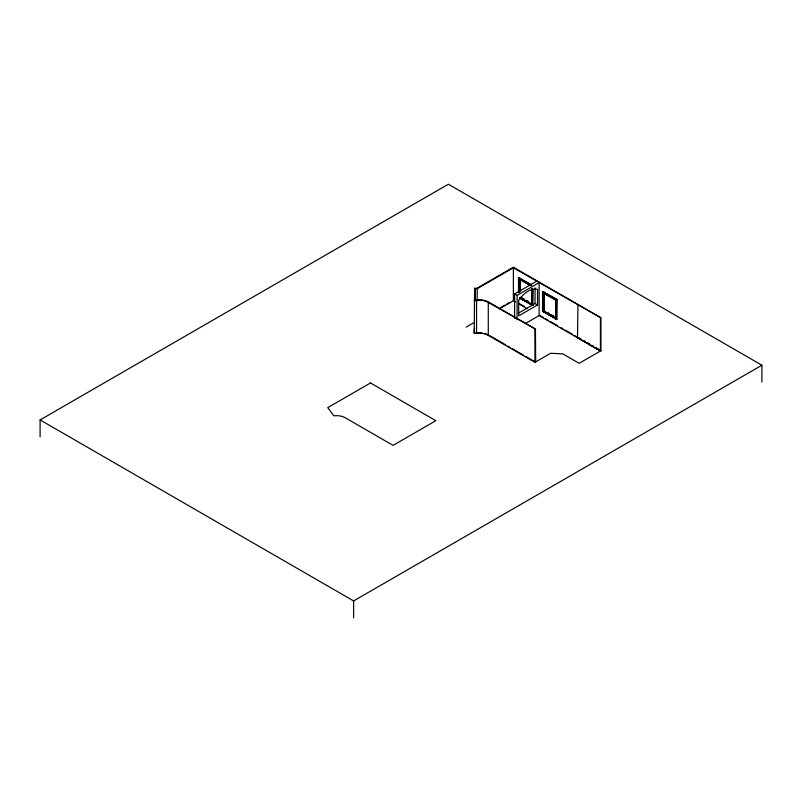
<?xml version="1.0" encoding="UTF-8"?>
<svg xmlns="http://www.w3.org/2000/svg" width="802" height="802" viewBox="0 0 802 802"><rect width="100%" height="100%" fill="white"/><g stroke="black" fill="none" stroke-linecap="round" stroke-linejoin="round"><path stroke-width="1.2" d="M600.909 317.782L600.909 350.745L579.144 363.316L562.884 353.923L550.683 353.241L534.964 362.314L488.278 335.366A13.233 7.639 0 0 0 476.548 333.251L474.213 333.221L474.604 288.259L476.929 288.279L513.38 267.236L600.909 317.782L513.38 267.778L477.2 288.67L475.255 288.65L474.894 299.888L474.213 300.269L476.548 300.289A13.233 7.639 0 0 1 488.278 302.404L535.435 329.081L535.696 361.902M474.373 328.419L474.213 333.221L474.894 332.85M40.1 436.779L40.1 419.927L448.378 184.209L761.9 365.221L761.9 382.073M518.553 292.63L518.483 277.612L530.884 284.479M530.202 284.83L518.553 278.474L530.914 285.612M514.613 318.344L514.613 293.923L536.638 281.211M514.613 293.923L517.089 295.367L539.124 282.645L539.124 315.607L600.447 351.005M466.152 327.116L473.401 322.925M500.518 307.627L504.799 305.151M506.944 303.908L509.09 302.675M499.546 308.73L513.38 300.74L515.496 301.963M542.523 291.497L556.949 299.527L556.688 319.447L542.523 311.266L542.523 291.497L556.949 299.527M556.307 299.898L542.593 292.359L556.297 299.898L556.297 318.775L542.593 311.226M532.909 289.352L532.648 305.572L519.495 297.973L532.257 304.89L532.257 289.562M518.293 313.231L535.054 303.557L537.541 304.991L537.541 289.332A22.506 12.992 -60 0 0 518.683 300.219L518.683 315.878L537.541 304.991M542.523 311.266L544.027 310.394L544.027 292.088M525.49 323.477L539.124 315.607M577.971 304.529L577.5 337.762M577.37 337.832L577.971 337.492L581.099 339.296L577.971 337.492M40.1 419.927L353.622 600.939L761.9 365.221M476.508 332.86L477.531 332.78A13.895 8.02 0 0 1 481.982 332.94M474.894 299.888L477.531 299.818A13.895 8.02 0 0 1 488.739 302.123L535.435 329.081M518.483 277.612L531.636 285.211M518.804 278.895L530.623 285.723M542.844 292.78L555.736 300.229L555.736 318.534M520.919 297.221L524.147 299.086M526.292 300.329L528.588 301.482M547.104 312.339L549.4 313.502M551.405 314.825L553.701 315.978M520.448 297.492L532.267 304.319L532.267 289.672M556.307 318.204L543.415 310.755L543.415 292.449M519.907 297.763L532.257 304.89M556.297 318.775L542.914 311.046L542.914 292.169M519.746 297.823L532.909 305.422M542.774 311.126L556.949 319.306M518.764 303.306L524.147 306.414M540.287 315.737L543.515 317.602M545.671 318.845L547.826 320.088M549.982 321.331L557.51 325.682M560.748 327.547L562.894 328.79M565.049 330.033L572.588 334.384M574.743 335.627L576.889 336.87M518.663 303.798L527.125 308.68M489.801 335.697L505.721 344.89M507.846 346.113L509.962 347.336M512.087 348.569L523.756 355.306M525.881 356.529L535.435 362.043M577.059 337.492L600.427 351.015L600.427 318.053M556.688 299.677L556.688 319.447M555.986 300.078L555.986 318.955M543.886 292.179L543.886 310.484M535.054 287.898L535.054 303.557M534.964 329.361L534.964 362.314M532.648 289.502L532.648 305.572M531.947 288.56L531.947 305.071M531.696 288.79L531.696 304.65M519.987 278.214L519.987 291.637M519.846 278.294L519.846 291.717M519.375 278.565L519.375 291.998M518.874 278.294L518.874 292.449M517.089 295.367L517.089 319.777M513.38 267.778L513.38 300.74M488.278 302.404L488.278 335.366M477.2 288.67L477.2 300.88M476.548 300.289L476.548 333.251M475.255 288.65L475.255 300.85M474.604 288.259L474.604 300.459M353.622 600.939L353.622 617.791M484.117 333.321A13.895 8.02 0 0 1 485.14 333.592M486.112 333.903A13.895 8.02 0 0 1 488.739 335.086M370.494 382.965L327.747 407.657L333.883 415.827A12.02 6.937 0 0 1 345.111 417.682L393.08 445.371L435.837 420.689L370.494 382.965M585.27 341.702L583.184 340.499L585.27 341.702M589.44 344.108L587.355 342.905L589.44 344.118M593.62 346.524L591.525 345.321L593.61 346.524M600.919 350.735L595.706 347.727L600.909 350.745"/></g></svg>
